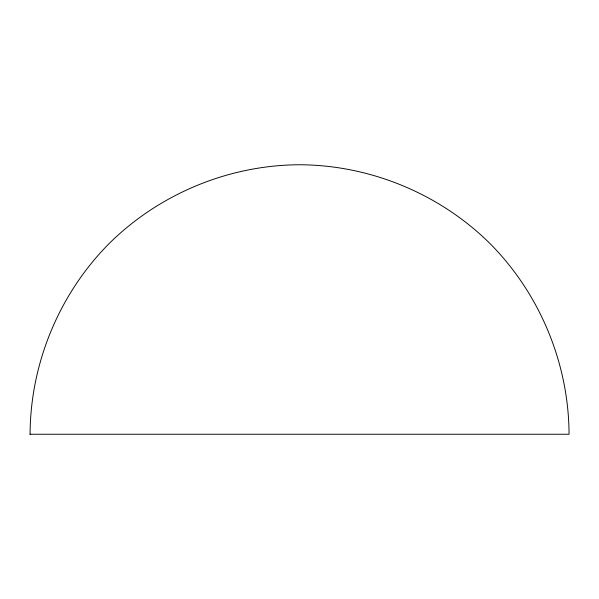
<?xml version="1.0" encoding="UTF-8"?>
<svg xmlns="http://www.w3.org/2000/svg" width="599" height="599" viewBox="0 0 599 599"><rect width="100%" height="100%" fill="white"/><g stroke="black" fill="none" stroke-linecap="round" stroke-linejoin="round"><path stroke-width="0.9" d="M30.085 434.245C30.347 363.518 59.189 293.884 109.011 243.688C159.207 193.866 228.84 165.025 299.567 164.755C370.287 165.025 439.921 193.866 490.117 243.688C539.939 293.884 568.788 363.518 569.05 434.245L29.95 434.245"/></g></svg>
